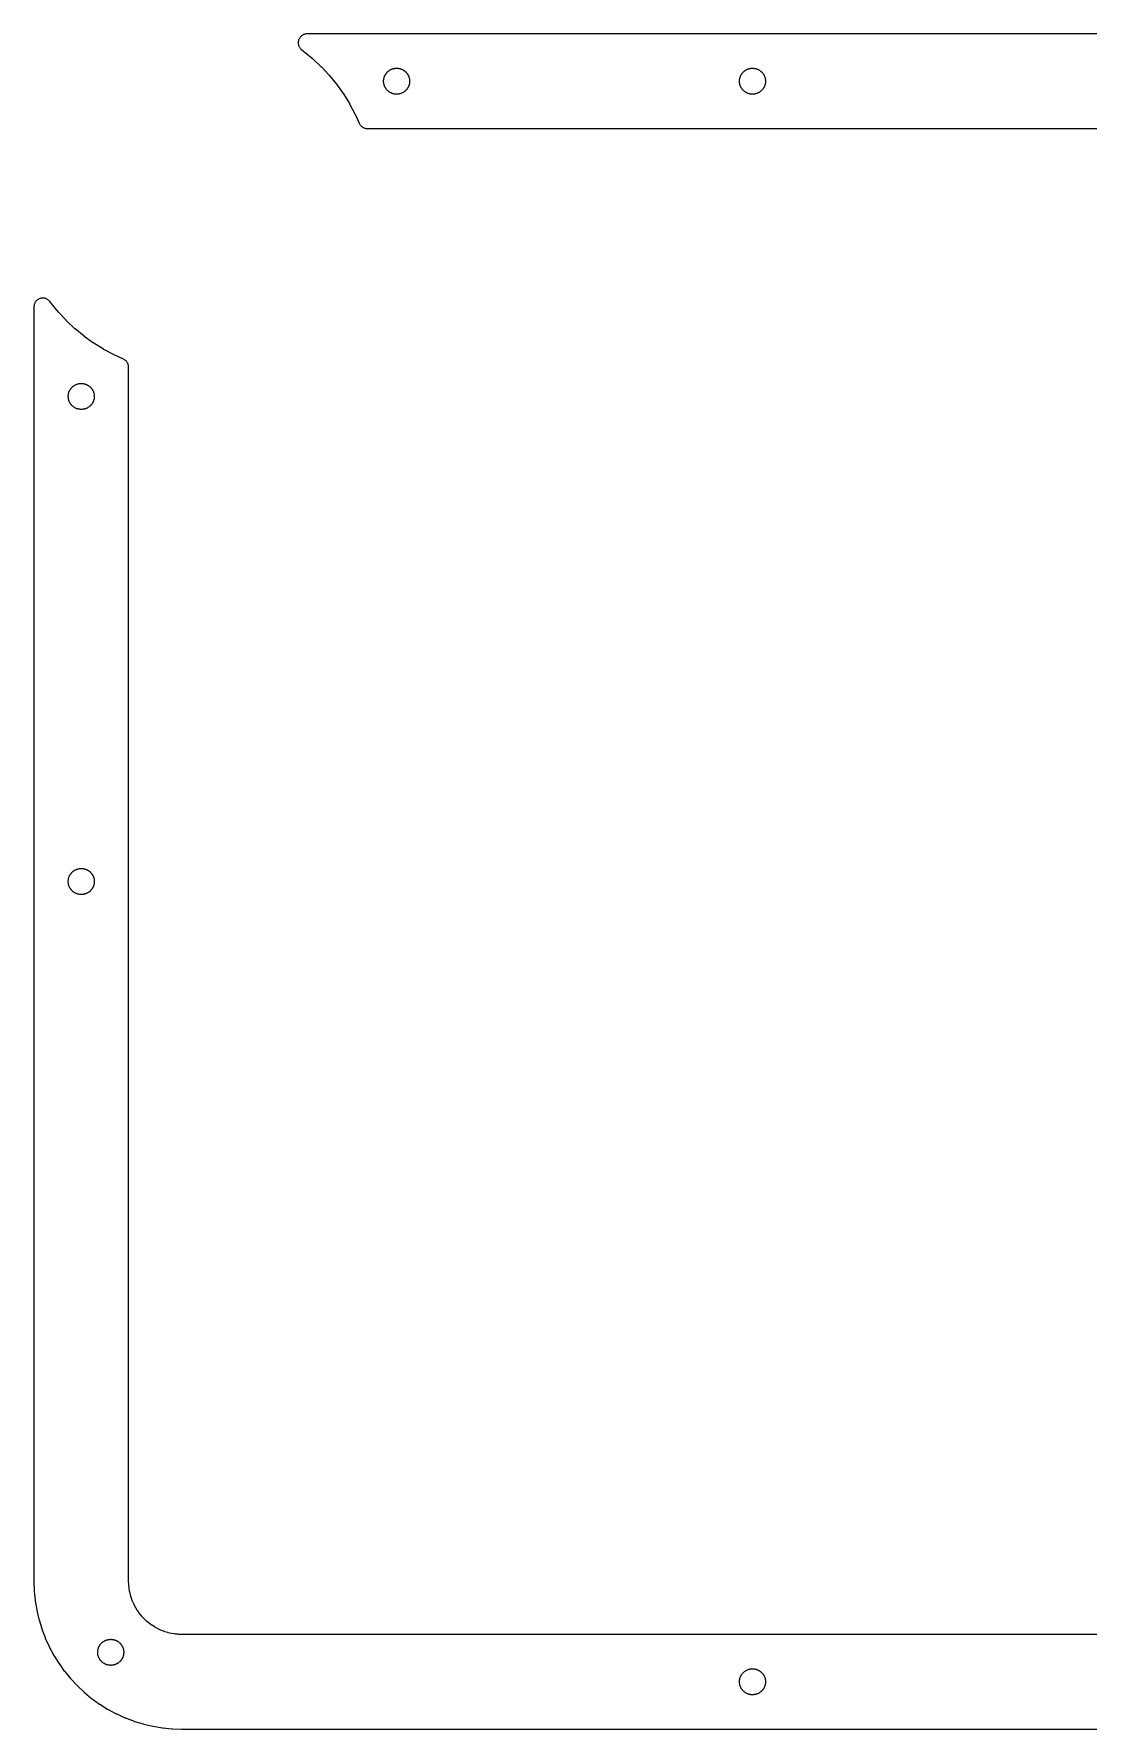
# Model space of a CAD drawing. Header units: millimetres. Extents: x -12 to 167, y -126 to 18.
# Drawn here: x -11.5 to 77.6, y -125.8 to 17.5 of the extents above; entities that cross this region are included whole.
import ezdxf

# ---------------------------------------------------------------- set-up
doc = ezdxf.new("R2010")
doc.units = ezdxf.units.MM

msp = doc.modelspace()

# ---------------------------------------------------------------- linework, layer by layer
at = {"layer": 'CUT'}
for points in [[(116.075, 17.5), (11.5764, 17.5), (11.5274, 17.4984), (11.4786, 17.4936), (11.4301, 17.4856), (11.3823, 17.4744), (11.3354, 17.4602), (11.2894, 17.4429), (11.2447, 17.4227), (11.2014, 17.3995), (11.1598, 17.3736), (11.1199, 17.345), (11.0819, 17.3139), (11.0461, 17.2803), (11.0126, 17.2445), (10.9814, 17.2066), (10.9528, 17.1667), (10.9269, 17.125), (10.9038, 17.0817), (10.8835, 17.037), (10.8662, 16.9911), (10.852, 16.9441), (10.8409, 16.8963), (10.8329, 16.8479), (10.8281, 16.7991), (10.8264, 16.75), (10.8281, 16.7009), (10.8329, 16.6521), (10.8409, 16.6037), (10.852, 16.5559), (10.8662, 16.5089), (10.8835, 16.463), (10.9038, 16.4183), (10.9269, 16.375), (10.9528, 16.3333), (10.9814, 16.2934), (11.0126, 16.2555), (11.0461, 16.2197), (11.0819, 16.1861), (11.1199, 16.155), (11.1396, 16.1404), (11.2432, 16.0661), (11.2627, 16.0512), (12.0126, 15.4358), (12.031, 15.4196), (12.7391, 14.7564), (12.7564, 14.7391), (13.4196, 14.031), (13.4358, 14.0126), (14.0512, 13.2627), (14.0661, 13.2432), (14.6312, 12.4546), (14.6448, 12.4342), (15.1571, 11.6104), (15.1694, 11.5892), (15.6267, 10.7336), (15.6375, 10.7116), (15.9869, 9.9405), (16.0086, 9.8965), (16.0332, 9.8539), (16.0604, 9.8131), (16.0903, 9.7742), (16.1227, 9.7373), (16.1574, 9.7026), (16.1943, 9.6702), (16.2332, 9.6404), (16.274, 9.6131), (16.3165, 9.5886), (16.3605, 9.5669), (16.4059, 9.5481), (16.4524, 9.5323), (16.4998, 9.5196), (16.5479, 9.51), (16.5966, 9.5036), (16.6455, 9.5004), (16.6701, 9.5), (116.075, 9.5)], [(154.1189, -117.8), (1.0061, -117.8), (0.9939, -117.7998), (0.718, -117.7908), (0.6935, -117.7892), (0.4248, -117.7627), (0.4005, -117.7595), (0.1342, -117.7155), (0.1101, -117.7107), (-0.1527, -117.6495), (-0.1764, -117.6431), (-0.4347, -117.5647), (-0.458, -117.5569), (-0.7106, -117.4618), (-0.7333, -117.4524), (-0.9791, -117.341), (-1.0011, -117.3301), (-1.2392, -117.2029), (-1.2604, -117.1906), (-1.4896, -117.0481), (-1.51, -117.0345), (-1.7295, -116.8772), (-1.7489, -116.8623), (-1.9576, -116.6911), (-1.976, -116.6749), (-2.173, -116.4904), (-2.1904, -116.473), (-2.3749, -116.276), (-2.3911, -116.2576), (-2.5623, -116.0489), (-2.5772, -116.0295), (-2.7345, -115.81), (-2.7481, -115.7896), (-2.8906, -115.5604), (-2.9029, -115.5392), (-3.0301, -115.3011), (-3.041, -115.2791), (-3.1524, -115.0333), (-3.1618, -115.0106), (-3.2569, -114.758), (-3.2647, -114.7347), (-3.3431, -114.4764), (-3.3495, -114.4527), (-3.4107, -114.1899), (-3.4155, -114.1658), (-3.4595, -113.8995), (-3.4627, -113.8752), (-3.4892, -113.6065), (-3.4908, -113.582), (-3.4998, -113.3061), (-3.5, -113.2939), (-3.5, -10.6701), (-3.5016, -10.621), (-3.5064, -10.5722), (-3.5144, -10.5238), (-3.5256, -10.476), (-3.5398, -10.429), (-3.5571, -10.3831), (-3.5773, -10.3384), (-3.6005, -10.2951), (-3.6264, -10.2534), (-3.655, -10.2135), (-3.6861, -10.1756), (-3.7197, -10.1397), (-3.7555, -10.1062), (-3.7934, -10.0751), (-3.8333, -10.0465), (-3.875, -10.0206), (-3.9183, -9.9974), (-3.9405, -9.9869), (-4.7116, -9.6375), (-4.7336, -9.6267), (-5.5892, -9.1694), (-5.6104, -9.1571), (-6.4342, -8.6448), (-6.4546, -8.6312), (-7.2432, -8.0661), (-7.2627, -8.0512), (-8.0126, -7.4358), (-8.031, -7.4196), (-8.7391, -6.7564), (-8.7564, -6.7391), (-9.4196, -6.031), (-9.4358, -6.0126), (-10.0512, -5.2627), (-10.0661, -5.2432), (-10.1404, -5.1396), (-10.1702, -5.1007), (-10.2026, -5.0638), (-10.2373, -5.029), (-10.2742, -4.9967), (-10.3131, -4.9668), (-10.3539, -4.9395), (-10.3965, -4.915), (-10.4405, -4.8933), (-10.4858, -4.8745), (-10.5323, -4.8587), (-10.5797, -4.846), (-10.6278, -4.8365), (-10.6765, -4.8301), (-10.7255, -4.8268), (-10.7745, -4.8268), (-10.8235, -4.8301), (-10.8722, -4.8365), (-10.9203, -4.846), (-10.9677, -4.8587), (-11.0142, -4.8745), (-11.0595, -4.8933), (-11.1035, -4.915), (-11.1461, -4.9395), (-11.1869, -4.9668), (-11.2258, -4.9967), (-11.2627, -5.029), (-11.2974, -5.0638), (-11.3298, -5.1007), (-11.3596, -5.1396), (-11.3869, -5.1804), (-11.4114, -5.2229), (-11.4331, -5.2669), (-11.4519, -5.3123), (-11.4677, -5.3587), (-11.4804, -5.4061), (-11.49, -5.4543), (-11.4964, -5.5029), (-11.4996, -5.5519), (-11.5, -5.5764), (-11.5, -113.2877), (-11.4996, -113.3123), (-11.474, -114.093), (-11.4708, -114.142), (-11.3955, -114.9071), (-11.3891, -114.9558), (-11.2638, -115.7144), (-11.2542, -115.7625), (-11.2542, -115.7625), (-11.0796, -116.5113), (-11.0669, -116.5587), (-10.8438, -117.2945), (-10.828, -117.341), (-10.828, -117.341), (-10.5571, -118.0606), (-10.5384, -118.1059), (-10.221, -118.8062), (-10.1993, -118.8503), (-10.1993, -118.8503), (-9.8369, -119.5283), (-9.8124, -119.5709), (-9.4063, -120.2238), (-9.3791, -120.2646), (-9.3791, -120.2646), (-8.9312, -120.8896), (-8.9013, -120.9285), (-8.4136, -121.5228), (-8.3812, -121.5597), (-8.3812, -121.5597), (-7.8556, -122.1209), (-7.8209, -122.1556), (-7.2597, -122.6812), (-7.2228, -122.7136), (-7.2228, -122.7136), (-6.6285, -123.2013), (-6.5896, -123.2312), (-5.9646, -123.6791), (-5.9238, -123.7063), (-5.9238, -123.7063), (-5.2709, -124.1124), (-5.2283, -124.1369), (-4.5503, -124.4993), (-4.5062, -124.521), (-4.5062, -124.521), (-3.8059, -124.8384), (-3.7606, -124.8571), (-3.7606, -124.8571), (-3.041, -125.128), (-2.9945, -125.1438), (-2.9945, -125.1438), (-2.2587, -125.3669), (-2.2113, -125.3796), (-1.4625, -125.5542), (-1.4144, -125.5638), (-1.4144, -125.5638), (-0.6558, -125.6891), (-0.6071, -125.6955), (0.158, -125.7708), (0.207, -125.774), (0.9877, -125.7996), (1.0123, -125.8), (154.1127, -125.8)]]:
    msp.add_lwpolyline(points, dxfattribs=at)
for points in [[(19.1315, 12.4004), (19.0841, 12.402), (19.0596, 12.4036), (19.0124, 12.4082), (18.9881, 12.4114), (18.9413, 12.4191), (18.9173, 12.4239), (18.8711, 12.4347), (18.8474, 12.441), (18.802, 12.4548), (18.7787, 12.4627), (18.7343, 12.4794), (18.7117, 12.4888), (18.6685, 12.5084), (18.6465, 12.5192), (18.6046, 12.5416), (18.5834, 12.5539), (18.5431, 12.5789), (18.5227, 12.5925), (18.4841, 12.6202), (18.4647, 12.6351), (18.428, 12.6652), (18.4096, 12.6814), (18.3749, 12.7138), (18.3576, 12.7311), (18.3252, 12.7658), (18.309, 12.7842), (18.2789, 12.8209), (18.264, 12.8403), (18.2363, 12.8789), (18.2227, 12.8993), (18.1977, 12.9396), (18.1854, 12.9608), (18.163, 13.0027), (18.1522, 13.0247), (18.1326, 13.0679), (18.1232, 13.0905), (18.1065, 13.1349), (18.0986, 13.1582), (18.0848, 13.2036), (18.0785, 13.2273), (18.0677, 13.2734), (18.0629, 13.2975), (18.0552, 13.3443), (18.052, 13.3686), (18.0474, 13.4158), (18.0458, 13.4403), (18.0442, 13.4877), (18.0442, 13.5123), (18.0458, 13.5597), (18.0474, 13.5842), (18.052, 13.6314), (18.0552, 13.6557), (18.0629, 13.7025), (18.0677, 13.7266), (18.0785, 13.7727), (18.0848, 13.7964), (18.0986, 13.8418), (18.1065, 13.8651), (18.1232, 13.9095), (18.1326, 13.9321), (18.1522, 13.9753), (18.163, 13.9973), (18.1854, 14.0392), (18.1977, 14.0604), (18.2227, 14.1007), (18.2363, 14.1211), (18.264, 14.1597), (18.2789, 14.1791), (18.309, 14.2158), (18.3252, 14.2342), (18.3576, 14.2689), (18.3749, 14.2862), (18.4096, 14.3186), (18.428, 14.3348), (18.4647, 14.3649), (18.4841, 14.3798), (18.5227, 14.4075), (18.5431, 14.4211), (18.5834, 14.4461), (18.6046, 14.4584), (18.6465, 14.4808), (18.6685, 14.4916), (18.7117, 14.5112), (18.7343, 14.5206), (18.7787, 14.5373), (18.802, 14.5452), (18.8474, 14.559), (18.8711, 14.5653), (18.9173, 14.5761), (18.9413, 14.5809), (18.9881, 14.5886), (19.0124, 14.5918), (19.0596, 14.5964), (19.0841, 14.598), (19.1315, 14.5996), (19.1561, 14.5996), (19.2035, 14.598), (19.228, 14.5964), (19.2752, 14.5918), (19.2995, 14.5886), (19.3463, 14.5809), (19.3704, 14.5761), (19.4166, 14.5653), (19.4402, 14.559), (19.4856, 14.5452), (19.5089, 14.5373), (19.5533, 14.5206), (19.5759, 14.5112), (19.6191, 14.4916), (19.6411, 14.4808), (19.683, 14.4584), (19.7042, 14.4461), (19.7445, 14.4211), (19.7649, 14.4075), (19.8035, 14.3798), (19.8229, 14.3649), (19.8596, 14.3348), (19.878, 14.3186), (19.9127, 14.2862), (19.93, 14.2689), (19.9624, 14.2342), (19.9786, 14.2158), (20.0087, 14.1791), (20.0236, 14.1597), (20.0513, 14.1211), (20.0649, 14.1007), (20.09, 14.0604), (20.1022, 14.0392), (20.1246, 13.9973), (20.1354, 13.9753), (20.155, 13.9321), (20.1644, 13.9095), (20.1811, 13.8651), (20.189, 13.8418), (20.2028, 13.7964), (20.2091, 13.7727), (20.2199, 13.7266), (20.2247, 13.7025), (20.2324, 13.6557), (20.2356, 13.6314), (20.2402, 13.5842), (20.2418, 13.5597), (20.2434, 13.5123), (20.2434, 13.4877), (20.2418, 13.4403), (20.2402, 13.4158), (20.2356, 13.3686), (20.2324, 13.3443), (20.2247, 13.2975), (20.2199, 13.2734), (20.2091, 13.2273), (20.2028, 13.2036), (20.189, 13.1582), (20.1811, 13.1349), (20.1644, 13.0905), (20.155, 13.0679), (20.1354, 13.0247), (20.1246, 13.0027), (20.1022, 12.9608), (20.09, 12.9396), (20.0649, 12.8993), (20.0513, 12.8789), (20.0236, 12.8403), (20.0087, 12.8209), (19.9786, 12.7842), (19.9624, 12.7658), (19.93, 12.7311), (19.9127, 12.7138), (19.878, 12.6814), (19.8596, 12.6652), (19.8229, 12.6351), (19.8035, 12.6202), (19.7649, 12.5925), (19.7445, 12.5789), (19.7042, 12.5539), (19.683, 12.5416), (19.6411, 12.5192), (19.6191, 12.5084), (19.5759, 12.4888), (19.5533, 12.4794), (19.5089, 12.4627), (19.4856, 12.4548), (19.4402, 12.441), (19.4166, 12.4347), (19.3704, 12.4239), (19.3463, 12.4191), (19.2995, 12.4114), (19.2752, 12.4082), (19.228, 12.4036), (19.2035, 12.402), (19.1561, 12.4004)], [(49.1961, 12.4004), (49.1487, 12.402), (49.1242, 12.4036), (49.077, 12.4082), (49.0526, 12.4114), (49.0058, 12.4191), (48.9818, 12.4239), (48.9356, 12.4347), (48.9119, 12.441), (48.8665, 12.4548), (48.8433, 12.4627), (48.7989, 12.4794), (48.7762, 12.4888), (48.733, 12.5084), (48.711, 12.5192), (48.6692, 12.5416), (48.6479, 12.5539), (48.6076, 12.5789), (48.5872, 12.5925), (48.5487, 12.6202), (48.5292, 12.6351), (48.4925, 12.6652), (48.4741, 12.6814), (48.4395, 12.7138), (48.4221, 12.7311), (48.3897, 12.7658), (48.3735, 12.7842), (48.3434, 12.8209), (48.3285, 12.8403), (48.3009, 12.8789), (48.2872, 12.8993), (48.2622, 12.9396), (48.2499, 12.9608), (48.2276, 13.0027), (48.2167, 13.0247), (48.1971, 13.0679), (48.1877, 13.0905), (48.171, 13.1349), (48.1631, 13.1582), (48.1494, 13.2036), (48.143, 13.2273), (48.1323, 13.2734), (48.1275, 13.2975), (48.1197, 13.3443), (48.1165, 13.3686), (48.1119, 13.4158), (48.1103, 13.4403), (48.1087, 13.4877), (48.1087, 13.5123), (48.1103, 13.5597), (48.1119, 13.5842), (48.1165, 13.6314), (48.1197, 13.6557), (48.1275, 13.7025), (48.1323, 13.7266), (48.143, 13.7727), (48.1494, 13.7964), (48.1631, 13.8418), (48.171, 13.8651), (48.1877, 13.9095), (48.1971, 13.9321), (48.2167, 13.9753), (48.2276, 13.9973), (48.2499, 14.0392), (48.2622, 14.0604), (48.2872, 14.1007), (48.3009, 14.1211), (48.3285, 14.1597), (48.3434, 14.1791), (48.3735, 14.2158), (48.3897, 14.2342), (48.4221, 14.2689), (48.4395, 14.2862), (48.4741, 14.3186), (48.4925, 14.3348), (48.5292, 14.3649), (48.5487, 14.3798), (48.5872, 14.4075), (48.6076, 14.4211), (48.6479, 14.4461), (48.6692, 14.4584), (48.711, 14.4808), (48.733, 14.4916), (48.7762, 14.5112), (48.7989, 14.5206), (48.8433, 14.5373), (48.8665, 14.5452), (48.9119, 14.559), (48.9356, 14.5653), (48.9818, 14.5761), (49.0058, 14.5809), (49.0526, 14.5886), (49.077, 14.5918), (49.1242, 14.5964), (49.1487, 14.598), (49.1961, 14.5996), (49.2206, 14.5996), (49.268, 14.598), (49.2925, 14.5964), (49.3397, 14.5918), (49.364, 14.5886), (49.4108, 14.5809), (49.4349, 14.5761), (49.4811, 14.5653), (49.5048, 14.559), (49.5502, 14.5452), (49.5734, 14.5373), (49.6178, 14.5206), (49.6405, 14.5112), (49.6837, 14.4916), (49.7057, 14.4808), (49.7475, 14.4584), (49.7688, 14.4461), (49.809, 14.4211), (49.8294, 14.4075), (49.868, 14.3798), (49.8875, 14.3649), (49.9241, 14.3348), (49.9426, 14.3186), (49.9772, 14.2862), (49.9945, 14.2689), (50.027, 14.2342), (50.0431, 14.2158), (50.0732, 14.1791), (50.0882, 14.1597), (50.1158, 14.1211), (50.1294, 14.1007), (50.1545, 14.0604), (50.1667, 14.0392), (50.1891, 13.9973), (50.2, 13.9753), (50.2195, 13.9321), (50.2289, 13.9095), (50.2456, 13.8651), (50.2535, 13.8418), (50.2673, 13.7964), (50.2736, 13.7727), (50.2844, 13.7266), (50.2892, 13.7025), (50.2969, 13.6557), (50.3001, 13.6314), (50.3048, 13.5842), (50.3064, 13.5597), (50.3079, 13.5123), (50.3079, 13.4877), (50.3064, 13.4403), (50.3048, 13.4158), (50.3001, 13.3686), (50.2969, 13.3443), (50.2892, 13.2975), (50.2844, 13.2734), (50.2736, 13.2273), (50.2673, 13.2036), (50.2535, 13.1582), (50.2456, 13.1349), (50.2289, 13.0905), (50.2195, 13.0679), (50.2, 13.0247), (50.1891, 13.0027), (50.1667, 12.9608), (50.1545, 12.9396), (50.1294, 12.8993), (50.1158, 12.8789), (50.0882, 12.8403), (50.0732, 12.8209), (50.0431, 12.7842), (50.027, 12.7658), (49.9945, 12.7311), (49.9772, 12.7138), (49.9426, 12.6814), (49.9241, 12.6652), (49.8875, 12.6351), (49.868, 12.6202), (49.8294, 12.5925), (49.809, 12.5789), (49.7688, 12.5539), (49.7475, 12.5416), (49.7057, 12.5192), (49.6837, 12.5084), (49.6405, 12.4888), (49.6178, 12.4794), (49.5734, 12.4627), (49.5502, 12.4548), (49.5048, 12.441), (49.4811, 12.4347), (49.4349, 12.4239), (49.4108, 12.4191), (49.364, 12.4114), (49.3397, 12.4082), (49.2925, 12.4036), (49.268, 12.402), (49.2206, 12.4004)], [(-7.5123, -14.2434), (-7.5597, -14.2418), (-7.5842, -14.2402), (-7.6314, -14.2356), (-7.6557, -14.2324), (-7.7025, -14.2247), (-7.7266, -14.2199), (-7.7727, -14.2091), (-7.7964, -14.2028), (-7.8418, -14.189), (-7.8651, -14.1811), (-7.9095, -14.1644), (-7.9321, -14.155), (-7.9753, -14.1354), (-7.9973, -14.1246), (-8.0392, -14.1022), (-8.0604, -14.09), (-8.1007, -14.0649), (-8.1211, -14.0513), (-8.1597, -14.0236), (-8.1791, -14.0087), (-8.2158, -13.9786), (-8.2342, -13.9624), (-8.2689, -13.93), (-8.2862, -13.9127), (-8.3186, -13.878), (-8.3348, -13.8596), (-8.3649, -13.8229), (-8.3798, -13.8035), (-8.4075, -13.7649), (-8.4211, -13.7445), (-8.4461, -13.7042), (-8.4584, -13.683), (-8.4808, -13.6411), (-8.4916, -13.6191), (-8.5112, -13.5759), (-8.5206, -13.5533), (-8.5373, -13.5089), (-8.5452, -13.4856), (-8.559, -13.4402), (-8.5653, -13.4166), (-8.5761, -13.3704), (-8.5809, -13.3463), (-8.5886, -13.2995), (-8.5918, -13.2752), (-8.5964, -13.228), (-8.598, -13.2035), (-8.5996, -13.1561), (-8.5996, -13.1315), (-8.598, -13.0841), (-8.5964, -13.0596), (-8.5918, -13.0124), (-8.5886, -12.9881), (-8.5809, -12.9413), (-8.5761, -12.9173), (-8.5653, -12.8711), (-8.559, -12.8474), (-8.5452, -12.802), (-8.5373, -12.7787), (-8.5206, -12.7343), (-8.5112, -12.7117), (-8.4916, -12.6685), (-8.4808, -12.6465), (-8.4584, -12.6046), (-8.4461, -12.5834), (-8.4211, -12.5431), (-8.4075, -12.5227), (-8.3798, -12.4841), (-8.3649, -12.4647), (-8.3348, -12.428), (-8.3186, -12.4096), (-8.2862, -12.3749), (-8.2689, -12.3576), (-8.2342, -12.3252), (-8.2158, -12.309), (-8.1791, -12.2789), (-8.1597, -12.264), (-8.1211, -12.2363), (-8.1007, -12.2227), (-8.0604, -12.1977), (-8.0392, -12.1854), (-7.9973, -12.163), (-7.9753, -12.1522), (-7.9321, -12.1326), (-7.9095, -12.1232), (-7.8651, -12.1065), (-7.8418, -12.0986), (-7.7964, -12.0848), (-7.7727, -12.0785), (-7.7266, -12.0677), (-7.7025, -12.0629), (-7.6557, -12.0552), (-7.6314, -12.052), (-7.5842, -12.0474), (-7.5597, -12.0458), (-7.5123, -12.0442), (-7.4877, -12.0442), (-7.4403, -12.0458), (-7.4158, -12.0474), (-7.3686, -12.052), (-7.3443, -12.0552), (-7.2975, -12.0629), (-7.2734, -12.0677), (-7.2273, -12.0785), (-7.2036, -12.0848), (-7.1582, -12.0986), (-7.1349, -12.1065), (-7.0905, -12.1232), (-7.0679, -12.1326), (-7.0247, -12.1522), (-7.0027, -12.163), (-6.9608, -12.1854), (-6.9396, -12.1977), (-6.8993, -12.2227), (-6.8789, -12.2363), (-6.8403, -12.264), (-6.8209, -12.2789), (-6.7842, -12.309), (-6.7658, -12.3252), (-6.7311, -12.3576), (-6.7138, -12.3749), (-6.6814, -12.4096), (-6.6652, -12.428), (-6.6351, -12.4647), (-6.6202, -12.4841), (-6.5925, -12.5227), (-6.5789, -12.5431), (-6.5539, -12.5834), (-6.5416, -12.6046), (-6.5192, -12.6465), (-6.5084, -12.6685), (-6.4888, -12.7117), (-6.4794, -12.7343), (-6.4627, -12.7787), (-6.4548, -12.802), (-6.441, -12.8474), (-6.4347, -12.8711), (-6.4239, -12.9173), (-6.4191, -12.9413), (-6.4114, -12.9881), (-6.4082, -13.0124), (-6.4036, -13.0596), (-6.402, -13.0841), (-6.4004, -13.1315), (-6.4004, -13.1561), (-6.402, -13.2035), (-6.4036, -13.228), (-6.4082, -13.2752), (-6.4114, -13.2995), (-6.4191, -13.3463), (-6.4239, -13.3704), (-6.4347, -13.4166), (-6.441, -13.4402), (-6.4548, -13.4856), (-6.4627, -13.5089), (-6.4794, -13.5533), (-6.4888, -13.5759), (-6.5084, -13.6191), (-6.5192, -13.6411), (-6.5416, -13.683), (-6.5539, -13.7042), (-6.5789, -13.7445), (-6.5925, -13.7649), (-6.6202, -13.8035), (-6.6351, -13.8229), (-6.6652, -13.8596), (-6.6814, -13.878), (-6.7138, -13.9127), (-6.7311, -13.93), (-6.7658, -13.9624), (-6.7842, -13.9786), (-6.8209, -14.0087), (-6.8403, -14.0236), (-6.8789, -14.0513), (-6.8993, -14.0649), (-6.9396, -14.09), (-6.9608, -14.1022), (-7.0027, -14.1246), (-7.0247, -14.1354), (-7.0679, -14.155), (-7.0905, -14.1644), (-7.1349, -14.1811), (-7.1582, -14.189), (-7.2036, -14.2028), (-7.2273, -14.2091), (-7.2734, -14.2199), (-7.2975, -14.2247), (-7.3443, -14.2324), (-7.3686, -14.2356), (-7.4158, -14.2402), (-7.4403, -14.2418), (-7.4877, -14.2434)], [(-7.5123, -55.2496), (-7.5597, -55.248), (-7.5842, -55.2464), (-7.6314, -55.2418), (-7.6557, -55.2386), (-7.7025, -55.2309), (-7.7266, -55.2261), (-7.7727, -55.2153), (-7.7964, -55.209), (-7.8418, -55.1952), (-7.8651, -55.1873), (-7.9095, -55.1706), (-7.9321, -55.1612), (-7.9753, -55.1416), (-7.9973, -55.1308), (-8.0392, -55.1084), (-8.0604, -55.0961), (-8.1007, -55.0711), (-8.1211, -55.0575), (-8.1597, -55.0298), (-8.1791, -55.0149), (-8.2158, -54.9848), (-8.2342, -54.9686), (-8.2689, -54.9362), (-8.2862, -54.9189), (-8.3186, -54.8842), (-8.3348, -54.8658), (-8.3649, -54.8291), (-8.3798, -54.8097), (-8.4075, -54.7711), (-8.4211, -54.7507), (-8.4461, -54.7104), (-8.4584, -54.6892), (-8.4808, -54.6473), (-8.4916, -54.6253), (-8.5112, -54.5821), (-8.5206, -54.5595), (-8.5373, -54.5151), (-8.5452, -54.4918), (-8.559, -54.4464), (-8.5653, -54.4227), (-8.5761, -54.3766), (-8.5809, -54.3525), (-8.5886, -54.3057), (-8.5918, -54.2814), (-8.5964, -54.2342), (-8.598, -54.2097), (-8.5996, -54.1623), (-8.5996, -54.1377), (-8.598, -54.0903), (-8.5964, -54.0658), (-8.5918, -54.0186), (-8.5886, -53.9943), (-8.5809, -53.9475), (-8.5761, -53.9234), (-8.5653, -53.8773), (-8.559, -53.8536), (-8.5452, -53.8082), (-8.5373, -53.7849), (-8.5206, -53.7405), (-8.5112, -53.7179), (-8.4916, -53.6747), (-8.4808, -53.6527), (-8.4584, -53.6108), (-8.4461, -53.5896), (-8.4211, -53.5493), (-8.4075, -53.5289), (-8.3798, -53.4903), (-8.3649, -53.4709), (-8.3348, -53.4342), (-8.3186, -53.4158), (-8.2862, -53.3811), (-8.2689, -53.3638), (-8.2342, -53.3314), (-8.2158, -53.3152), (-8.1791, -53.2851), (-8.1597, -53.2702), (-8.1211, -53.2425), (-8.1007, -53.2289), (-8.0604, -53.2039), (-8.0392, -53.1916), (-7.9973, -53.1692), (-7.9753, -53.1584), (-7.9321, -53.1388), (-7.9095, -53.1294), (-7.8651, -53.1127), (-7.8418, -53.1048), (-7.7964, -53.091), (-7.7727, -53.0847), (-7.7266, -53.0739), (-7.7025, -53.0691), (-7.6557, -53.0614), (-7.6314, -53.0582), (-7.5842, -53.0536), (-7.5597, -53.052), (-7.5123, -53.0504), (-7.4877, -53.0504), (-7.4403, -53.052), (-7.4158, -53.0536), (-7.3686, -53.0582), (-7.3443, -53.0614), (-7.2975, -53.0691), (-7.2734, -53.0739), (-7.2273, -53.0847), (-7.2036, -53.091), (-7.1582, -53.1048), (-7.1349, -53.1127), (-7.0905, -53.1294), (-7.0679, -53.1388), (-7.0247, -53.1584), (-7.0027, -53.1692), (-6.9608, -53.1916), (-6.9396, -53.2039), (-6.8993, -53.2289), (-6.8789, -53.2425), (-6.8403, -53.2702), (-6.8209, -53.2851), (-6.7842, -53.3152), (-6.7658, -53.3314), (-6.7311, -53.3638), (-6.7138, -53.3811), (-6.6814, -53.4158), (-6.6652, -53.4342), (-6.6351, -53.4709), (-6.6202, -53.4903), (-6.5925, -53.5289), (-6.5789, -53.5493), (-6.5539, -53.5896), (-6.5416, -53.6108), (-6.5192, -53.6527), (-6.5084, -53.6747), (-6.4888, -53.7179), (-6.4794, -53.7405), (-6.4627, -53.7849), (-6.4548, -53.8082), (-6.441, -53.8536), (-6.4347, -53.8773), (-6.4239, -53.9234), (-6.4191, -53.9475), (-6.4114, -53.9943), (-6.4082, -54.0186), (-6.4036, -54.0658), (-6.402, -54.0903), (-6.4004, -54.1377), (-6.4004, -54.1623), (-6.402, -54.2097), (-6.4036, -54.2342), (-6.4082, -54.2814), (-6.4114, -54.3057), (-6.4191, -54.3525), (-6.4239, -54.3766), (-6.4347, -54.4227), (-6.441, -54.4464), (-6.4548, -54.4918), (-6.4627, -54.5151), (-6.4794, -54.5595), (-6.4888, -54.5821), (-6.5084, -54.6253), (-6.5192, -54.6473), (-6.5416, -54.6892), (-6.5539, -54.7104), (-6.5789, -54.7507), (-6.5925, -54.7711), (-6.6202, -54.8097), (-6.6351, -54.8291), (-6.6652, -54.8658), (-6.6814, -54.8842), (-6.7138, -54.9189), (-6.7311, -54.9362), (-6.7658, -54.9686), (-6.7842, -54.9848), (-6.8209, -55.0149), (-6.8403, -55.0298), (-6.8789, -55.0575), (-6.8993, -55.0711), (-6.9396, -55.0961), (-6.9608, -55.1084), (-7.0027, -55.1308), (-7.0247, -55.1416), (-7.0679, -55.1612), (-7.0905, -55.1706), (-7.1349, -55.1873), (-7.1582, -55.1952), (-7.2036, -55.209), (-7.2273, -55.2153), (-7.2734, -55.2261), (-7.2975, -55.2309), (-7.3443, -55.2386), (-7.3686, -55.2418), (-7.4158, -55.2464), (-7.4403, -55.248), (-7.4877, -55.2496)], [(-5.0227, -120.41), (-5.0701, -120.4085), (-5.0946, -120.4068), (-5.1418, -120.4022), (-5.1661, -120.399), (-5.2129, -120.3913), (-5.237, -120.3865), (-5.2832, -120.3757), (-5.3069, -120.3694), (-5.3522, -120.3556), (-5.3755, -120.3477), (-5.4199, -120.331), (-5.4425, -120.3216), (-5.4857, -120.302), (-5.5077, -120.2912), (-5.5496, -120.2688), (-5.5708, -120.2566), (-5.6111, -120.2315), (-5.6315, -120.2179), (-5.6701, -120.1902), (-5.6895, -120.1753), (-5.7262, -120.1452), (-5.7446, -120.129), (-5.7793, -120.0966), (-5.7966, -120.0793), (-5.829, -120.0446), (-5.8452, -120.0262), (-5.8753, -119.9895), (-5.8902, -119.9701), (-5.9179, -119.9315), (-5.9315, -119.9111), (-5.9566, -119.8708), (-5.9688, -119.8496), (-5.9912, -119.8077), (-6.002, -119.7857), (-6.0216, -119.7425), (-6.031, -119.7199), (-6.0477, -119.6755), (-6.0556, -119.6522), (-6.0694, -119.6069), (-6.0757, -119.5832), (-6.0865, -119.537), (-6.0913, -119.5129), (-6.099, -119.4661), (-6.1022, -119.4418), (-6.1068, -119.3946), (-6.1085, -119.3701), (-6.11, -119.3227), (-6.11, -119.2981), (-6.1085, -119.2507), (-6.1068, -119.2263), (-6.1022, -119.179), (-6.099, -119.1547), (-6.0913, -119.1079), (-6.0865, -119.0839), (-6.0757, -119.0377), (-6.0694, -119.014), (-6.0556, -118.9686), (-6.0477, -118.9453), (-6.031, -118.9009), (-6.0216, -118.8783), (-6.002, -118.8351), (-5.9912, -118.8131), (-5.9688, -118.7712), (-5.9566, -118.75), (-5.9315, -118.7097), (-5.9179, -118.6893), (-5.8902, -118.6507), (-5.8753, -118.6313), (-5.8452, -118.5946), (-5.829, -118.5762), (-5.7966, -118.5415), (-5.7793, -118.5242), (-5.7446, -118.4918), (-5.7262, -118.4756), (-5.6895, -118.4455), (-5.6701, -118.4306), (-5.6315, -118.4029), (-5.6111, -118.3893), (-5.5708, -118.3643), (-5.5496, -118.352), (-5.5077, -118.3296), (-5.4857, -118.3188), (-5.4425, -118.2992), (-5.4199, -118.2898), (-5.3755, -118.2731), (-5.3522, -118.2652), (-5.3069, -118.2515), (-5.2832, -118.2451), (-5.237, -118.2343), (-5.2129, -118.2295), (-5.1661, -118.2218), (-5.1418, -118.2186), (-5.0946, -118.214), (-5.0701, -118.2124), (-5.0227, -118.2108), (-4.9981, -118.2108), (-4.9507, -118.2124), (-4.9263, -118.214), (-4.879, -118.2186), (-4.8547, -118.2218), (-4.8079, -118.2295), (-4.7839, -118.2343), (-4.7377, -118.2451), (-4.714, -118.2515), (-4.6686, -118.2652), (-4.6453, -118.2731), (-4.6009, -118.2898), (-4.5783, -118.2992), (-4.5351, -118.3188), (-4.5131, -118.3296), (-4.4712, -118.352), (-4.45, -118.3643), (-4.4097, -118.3893), (-4.3893, -118.4029), (-4.3507, -118.4306), (-4.3313, -118.4455), (-4.2946, -118.4756), (-4.2762, -118.4918), (-4.2415, -118.5242), (-4.2242, -118.5415), (-4.1918, -118.5762), (-4.1756, -118.5946), (-4.1455, -118.6313), (-4.1306, -118.6507), (-4.1029, -118.6893), (-4.0893, -118.7097), (-4.0643, -118.75), (-4.052, -118.7712), (-4.0296, -118.8131), (-4.0188, -118.8351), (-3.9992, -118.8783), (-3.9898, -118.9009), (-3.9731, -118.9453), (-3.9652, -118.9686), (-3.9515, -119.014), (-3.9451, -119.0377), (-3.9343, -119.0839), (-3.9295, -119.1079), (-3.9218, -119.1547), (-3.9186, -119.179), (-3.914, -119.2263), (-3.9124, -119.2507), (-3.9108, -119.2981), (-3.9108, -119.3227), (-3.9124, -119.3701), (-3.914, -119.3946), (-3.9186, -119.4418), (-3.9218, -119.4661), (-3.9295, -119.5129), (-3.9343, -119.537), (-3.9451, -119.5832), (-3.9515, -119.6069), (-3.9652, -119.6522), (-3.9731, -119.6755), (-3.9898, -119.7199), (-3.9992, -119.7425), (-4.0188, -119.7857), (-4.0296, -119.8077), (-4.052, -119.8496), (-4.0643, -119.8708), (-4.0893, -119.9111), (-4.1029, -119.9315), (-4.1306, -119.9701), (-4.1455, -119.9895), (-4.1756, -120.0262), (-4.1918, -120.0446), (-4.2242, -120.0793), (-4.2415, -120.0966), (-4.2762, -120.129), (-4.2946, -120.1452), (-4.3313, -120.1753), (-4.3507, -120.1902), (-4.3893, -120.2179), (-4.4097, -120.2315), (-4.45, -120.2566), (-4.4712, -120.2688), (-4.5131, -120.2912), (-4.5351, -120.302), (-4.5783, -120.3216), (-4.6009, -120.331), (-4.6453, -120.3477), (-4.6686, -120.3556), (-4.714, -120.3694), (-4.7377, -120.3757), (-4.7839, -120.3865), (-4.8079, -120.3913), (-4.8547, -120.399), (-4.879, -120.4022), (-4.9263, -120.4068), (-4.9507, -120.4085), (-4.9981, -120.41)], [(49.1961, -122.8996), (49.1487, -122.898), (49.1242, -122.8964), (49.077, -122.8918), (49.0526, -122.8886), (49.0058, -122.8809), (48.9818, -122.8761), (48.9356, -122.8653), (48.9119, -122.859), (48.8665, -122.8452), (48.8433, -122.8373), (48.7989, -122.8206), (48.7762, -122.8112), (48.733, -122.7916), (48.711, -122.7808), (48.6692, -122.7584), (48.6479, -122.7461), (48.6076, -122.7211), (48.5872, -122.7075), (48.5487, -122.6798), (48.5292, -122.6649), (48.4925, -122.6348), (48.4741, -122.6186), (48.4395, -122.5862), (48.4221, -122.5689), (48.3897, -122.5342), (48.3735, -122.5158), (48.3434, -122.4791), (48.3285, -122.4597), (48.3009, -122.4211), (48.2872, -122.4007), (48.2622, -122.3604), (48.2499, -122.3392), (48.2276, -122.2973), (48.2167, -122.2753), (48.1971, -122.2321), (48.1877, -122.2095), (48.171, -122.1651), (48.1631, -122.1418), (48.1494, -122.0964), (48.143, -122.0727), (48.1323, -122.0266), (48.1275, -122.0025), (48.1197, -121.9557), (48.1165, -121.9314), (48.1119, -121.8842), (48.1103, -121.8597), (48.1087, -121.8123), (48.1087, -121.7877), (48.1103, -121.7403), (48.1119, -121.7158), (48.1165, -121.6686), (48.1197, -121.6443), (48.1275, -121.5975), (48.1323, -121.5734), (48.143, -121.5273), (48.1494, -121.5036), (48.1631, -121.4582), (48.171, -121.4349), (48.1877, -121.3905), (48.1971, -121.3679), (48.2167, -121.3247), (48.2276, -121.3027), (48.2499, -121.2608), (48.2622, -121.2396), (48.2872, -121.1993), (48.3009, -121.1789), (48.3285, -121.1403), (48.3434, -121.1209), (48.3735, -121.0842), (48.3897, -121.0658), (48.4221, -121.0311), (48.4395, -121.0138), (48.4741, -120.9814), (48.4925, -120.9652), (48.5292, -120.9351), (48.5487, -120.9202), (48.5872, -120.8925), (48.6076, -120.8789), (48.6479, -120.8539), (48.6692, -120.8416), (48.711, -120.8192), (48.733, -120.8084), (48.7762, -120.7888), (48.7989, -120.7794), (48.8433, -120.7627), (48.8665, -120.7548), (48.9119, -120.741), (48.9356, -120.7347), (48.9818, -120.7239), (49.0058, -120.7191), (49.0526, -120.7114), (49.077, -120.7082), (49.1242, -120.7036), (49.1487, -120.702), (49.1961, -120.7004), (49.2206, -120.7004), (49.268, -120.702), (49.2925, -120.7036), (49.3397, -120.7082), (49.364, -120.7114), (49.4108, -120.7191), (49.4349, -120.7239), (49.4811, -120.7347), (49.5048, -120.741), (49.5502, -120.7548), (49.5734, -120.7627), (49.6178, -120.7794), (49.6405, -120.7888), (49.6837, -120.8084), (49.7057, -120.8192), (49.7475, -120.8416), (49.7688, -120.8539), (49.809, -120.8789), (49.8294, -120.8925), (49.868, -120.9202), (49.8875, -120.9351), (49.9241, -120.9652), (49.9426, -120.9814), (49.9772, -121.0138), (49.9945, -121.0311), (50.027, -121.0658), (50.0431, -121.0842), (50.0732, -121.1209), (50.0882, -121.1403), (50.1158, -121.1789), (50.1294, -121.1993), (50.1545, -121.2396), (50.1667, -121.2608), (50.1891, -121.3027), (50.2, -121.3247), (50.2195, -121.3679), (50.2289, -121.3905), (50.2456, -121.4349), (50.2535, -121.4582), (50.2673, -121.5036), (50.2736, -121.5273), (50.2844, -121.5734), (50.2892, -121.5975), (50.2969, -121.6443), (50.3001, -121.6686), (50.3048, -121.7158), (50.3064, -121.7403), (50.3079, -121.7877), (50.3079, -121.8123), (50.3064, -121.8597), (50.3048, -121.8842), (50.3001, -121.9314), (50.2969, -121.9557), (50.2892, -122.0025), (50.2844, -122.0266), (50.2736, -122.0727), (50.2673, -122.0964), (50.2535, -122.1418), (50.2456, -122.1651), (50.2289, -122.2095), (50.2195, -122.2321), (50.2, -122.2753), (50.1891, -122.2973), (50.1667, -122.3392), (50.1545, -122.3604), (50.1294, -122.4007), (50.1158, -122.4211), (50.0882, -122.4597), (50.0732, -122.4791), (50.0431, -122.5158), (50.027, -122.5342), (49.9945, -122.5689), (49.9772, -122.5862), (49.9426, -122.6186), (49.9241, -122.6348), (49.8875, -122.6649), (49.868, -122.6798), (49.8294, -122.7075), (49.809, -122.7211), (49.7688, -122.7461), (49.7475, -122.7584), (49.7057, -122.7808), (49.6837, -122.7916), (49.6405, -122.8112), (49.6178, -122.8206), (49.5734, -122.8373), (49.5502, -122.8452), (49.5048, -122.859), (49.4811, -122.8653), (49.4349, -122.8761), (49.4108, -122.8809), (49.364, -122.8886), (49.3397, -122.8918), (49.2925, -122.8964), (49.268, -122.898), (49.2206, -122.8996)]]:
    msp.add_lwpolyline(points, close=True, dxfattribs=at)

doc.saveas('drawing.dxf')
